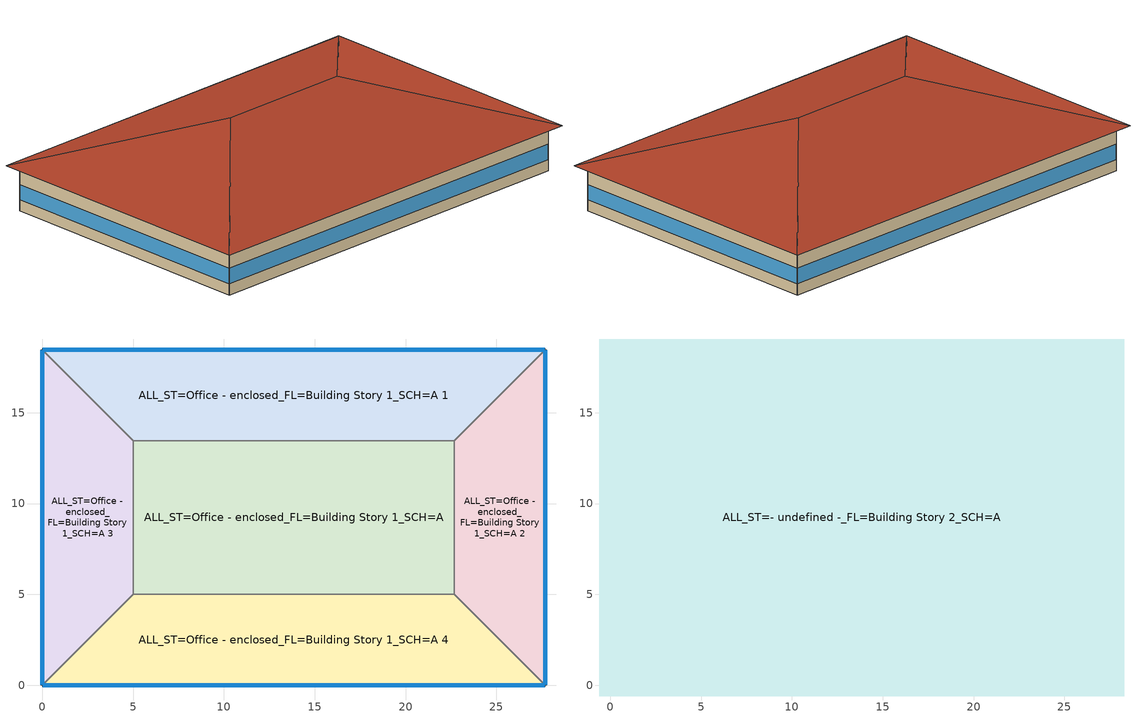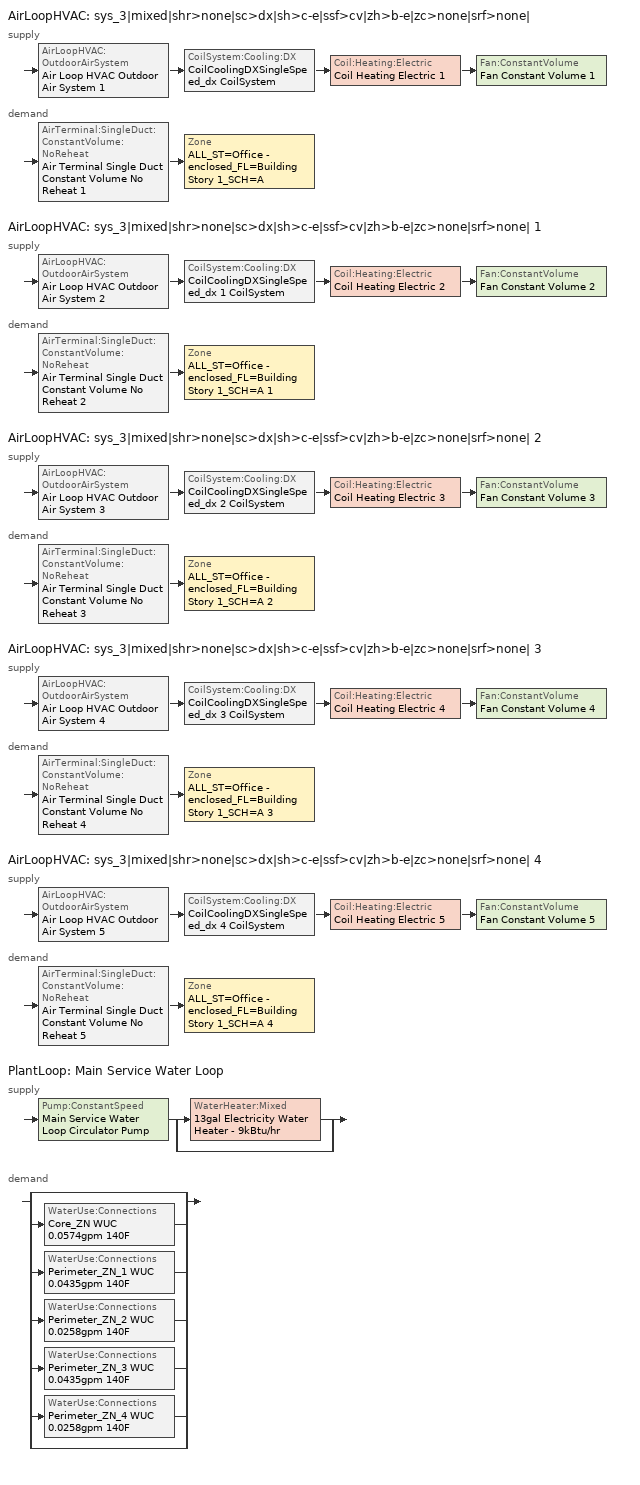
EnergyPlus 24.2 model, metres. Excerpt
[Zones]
ALL_ST=Office - enclosed_FL=Building Story 1_SCH=A
 floor foundation (BTAP-Grnd-Floor-Mass:U-0.757_std): 22.69,13.46 22.69,5 5,5 5,13.46 z0
 wall to ALL_ST=Office - enclosed_FL=Building Story 1_SCH=A 2 (BTAP-Int-Wall): 22.69,5 22.69,13.46 z0:3.05
 wall to ALL_ST=Office - enclosed_FL=Building Story 1_SCH=A 1 (BTAP-Int-Wall): 22.69,13.46 5,13.46 z0:3.05
 wall to ALL_ST=Office - enclosed_FL=Building Story 1_SCH=A 4 (BTAP-Int-Wall): 5,5 22.69,5 z0:3.05
 wall to ALL_ST=Office - enclosed_FL=Building Story 1_SCH=A 3 (BTAP-Int-Wall): 5,13.46 5,5 z0:3.05
ALL_ST=Office - enclosed_FL=Building Story 1_SCH=A 1
 floor foundation (BTAP-Grnd-Floor-Mass:U-0.757_std): 27.69,18.46 22.69,13.46 5,13.46 0,18.46 z0
 wall outside (BTAP-Ext-Wall-Mass:U-0.21): 27.69,18.46 0,18.46 z0:3.05
 wall to ALL_ST=Office - enclosed_FL=Building Story 1_SCH=A 2 (BTAP-Int-Wall): 22.69,13.46 27.69,18.46 z0:3.05
 wall to ALL_ST=Office - enclosed_FL=Building Story 1_SCH=A 3 (BTAP-Int-Wall): 0,18.46 5,13.46 z0:3.05
 window (BTAP-Ext-FixedWindow:U=0.220 SHGC=0.600): 27.66,18.46 0.03,18.46 z0.76:1.78
ALL_ST=Office - enclosed_FL=Building Story 1_SCH=A 2
 floor foundation (BTAP-Grnd-Floor-Mass:U-0.757_std): 27.69,18.46 27.69,0 22.69,5 22.69,13.46 z0
 wall outside (BTAP-Ext-Wall-Mass:U-0.21): 27.69,0 27.69,18.46 z0:3.05
 wall to ALL_ST=Office - enclosed_FL=Building Story 1_SCH=A 4 (BTAP-Int-Wall): 22.69,5 27.69,0 z0:3.05
 window (BTAP-Ext-FixedWindow:U=0.220 SHGC=0.600): 27.69,0.03 27.69,18.43 z0.76:1.78
ALL_ST=Office - enclosed_FL=Building Story 1_SCH=A 3
 floor foundation (BTAP-Grnd-Floor-Mass:U-0.757_std): 0,18.46 5,13.46 5,5 0,0 z0
 wall outside (BTAP-Ext-Wall-Mass:U-0.21): 0,18.46 0,0 z0:3.05
 wall to ALL_ST=Office - enclosed_FL=Building Story 1_SCH=A 4 (BTAP-Int-Wall): 0,0 5,5 z0:3.05
 window (BTAP-Ext-FixedWindow:U=0.220 SHGC=0.600): 0,18.43 0,0.03 z0.76:1.78
ALL_ST=Office - enclosed_FL=Building Story 1_SCH=A 4
 floor foundation (BTAP-Grnd-Floor-Mass:U-0.757_std): 22.69,5 27.69,0 0,0 5,5 z0
 wall outside (BTAP-Ext-Wall-Mass:U-0.21): 0,0 27.69,0 z0:3.05
 window (BTAP-Ext-FixedWindow:U=0.220 SHGC=0.600): 0.03,0 27.66,0 z0.76:1.78
ALL_ST=- undefined -_FL=Building Story 2_SCH=A
 floor outside (BTAP-Ext-Floor-Mass:U-0.162): 28.29,19.06 28.29,-0.6 27.69,0 27.69,18.46 z3.05; 28.29,19.06 27.69,18.46 0,18.46 -0.6,19.06 z3.05; 27.69,0 28.29,-0.6 -0.6,-0.6 0,0 z3.05; -0.6,19.06 0,18.46 0,0 -0.6,-0.6 z3.05
 floor to ALL_ST=Office - enclosed_FL=Building Story 1_SCH=A (BTAP-Int-Floor): 22.69,13.46 22.69,5 5,5 5,13.46 z3.05
 floor to ALL_ST=Office - enclosed_FL=Building Story 1_SCH=A 2 (BTAP-Int-Floor): 27.69,18.46 27.69,0 22.69,5 22.69,13.46 z3.05
 floor to ALL_ST=Office - enclosed_FL=Building Story 1_SCH=A 1 (BTAP-Int-Floor): 27.69,18.46 22.69,13.46 5,13.46 0,18.46 z3.05
 floor to ALL_ST=Office - enclosed_FL=Building Story 1_SCH=A 4 (BTAP-Int-Floor): 22.69,5 27.69,0 0,0 5,5 z3.05
 floor to ALL_ST=Office - enclosed_FL=Building Story 1_SCH=A 3 (BTAP-Int-Floor): 0,18.46 5,13.46 5,5 0,0 z3.05
 roof outside (BTAP-Ext-Roof-Metal:U-0.162): 18.46,9.23,6.33 28.29,-0.6,3.05 28.29,19.06,3.05; 18.46,9.23,6.33 28.29,19.06,3.05 -0.6,19.06,3.05 9.23,9.23,6.33; 9.23,9.23,6.33 -0.6,-0.6,3.05 28.29,-0.6,3.05 18.46,9.23,6.33; 9.23,9.23,6.33 -0.6,19.06,3.05 -0.6,-0.6,3.05
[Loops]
AirLoopHVAC 'sys_3|mixed|shr>none|sc>dx|sh>c-e|ssf>cv|zh>b-e|zc>none|srf>none|'
 supply: AirLoopHVAC:OutdoorAirSystem 'Air Loop HVAC Outdoor Air System 1' > CoilSystem:Cooling:DX 'CoilCoolingDXSingleSpeed_dx CoilSystem' > Coil:Heating:Electric 'Coil Heating Electric 1' > Fan:ConstantVolume 'Fan Constant Volume 1'
 demand: AirTerminal:SingleDuct:ConstantVolume:NoReheat 'Air Terminal Single Duct Constant Volume No Reheat 1' > Zone 'ALL_ST=Office - enclosed_FL=Building Story 1_SCH=A'
AirLoopHVAC 'sys_3|mixed|shr>none|sc>dx|sh>c-e|ssf>cv|zh>b-e|zc>none|srf>none| 1'
 supply: AirLoopHVAC:OutdoorAirSystem 'Air Loop HVAC Outdoor Air System 2' > CoilSystem:Cooling:DX 'CoilCoolingDXSingleSpeed_dx 1 CoilSystem' > Coil:Heating:Electric 'Coil Heating Electric 2' > Fan:ConstantVolume 'Fan Constant Volume 2'
 demand: AirTerminal:SingleDuct:ConstantVolume:NoReheat 'Air Terminal Single Duct Constant Volume No Reheat 2' > Zone 'ALL_ST=Office - enclosed_FL=Building Story 1_SCH=A 1'
AirLoopHVAC 'sys_3|mixed|shr>none|sc>dx|sh>c-e|ssf>cv|zh>b-e|zc>none|srf>none| 2'
 supply: AirLoopHVAC:OutdoorAirSystem 'Air Loop HVAC Outdoor Air System 3' > CoilSystem:Cooling:DX 'CoilCoolingDXSingleSpeed_dx 2 CoilSystem' > Coil:Heating:Electric 'Coil Heating Electric 3' > Fan:ConstantVolume 'Fan Constant Volume 3'
 demand: AirTerminal:SingleDuct:ConstantVolume:NoReheat 'Air Terminal Single Duct Constant Volume No Reheat 3' > Zone 'ALL_ST=Office - enclosed_FL=Building Story 1_SCH=A 2'
AirLoopHVAC 'sys_3|mixed|shr>none|sc>dx|sh>c-e|ssf>cv|zh>b-e|zc>none|srf>none| 3'
 supply: AirLoopHVAC:OutdoorAirSystem 'Air Loop HVAC Outdoor Air System 4' > CoilSystem:Cooling:DX 'CoilCoolingDXSingleSpeed_dx 3 CoilSystem' > Coil:Heating:Electric 'Coil Heating Electric 4' > Fan:ConstantVolume 'Fan Constant Volume 4'
 demand: AirTerminal:SingleDuct:ConstantVolume:NoReheat 'Air Terminal Single Duct Constant Volume No Reheat 4' > Zone 'ALL_ST=Office - enclosed_FL=Building Story 1_SCH=A 3'
AirLoopHVAC 'sys_3|mixed|shr>none|sc>dx|sh>c-e|ssf>cv|zh>b-e|zc>none|srf>none| 4'
 supply: AirLoopHVAC:OutdoorAirSystem 'Air Loop HVAC Outdoor Air System 5' > CoilSystem:Cooling:DX 'CoilCoolingDXSingleSpeed_dx 4 CoilSystem' > Coil:Heating:Electric 'Coil Heating Electric 5' > Fan:ConstantVolume 'Fan Constant Volume 5'
 demand: AirTerminal:SingleDuct:ConstantVolume:NoReheat 'Air Terminal Single Duct Constant Volume No Reheat 5' > Zone 'ALL_ST=Office - enclosed_FL=Building Story 1_SCH=A 4'
PlantLoop 'Main Service Water Loop'
 supply: Pump:ConstantSpeed 'Main Service Water Loop Circulator Pump' > split
  | WaterHeater:Mixed '13gal Electricity Water Heater - 9kBtu/hr'
  | bypass
 demand: split
  | bypass
  | WaterUse:Connections 'Core_ZN WUC 0.0574gpm 140F'
  | WaterUse:Connections 'Perimeter_ZN_1 WUC 0.0435gpm 140F'
  | WaterUse:Connections 'Perimeter_ZN_2 WUC 0.0258gpm 140F'
  | WaterUse:Connections 'Perimeter_ZN_3 WUC 0.0435gpm 140F'
  | WaterUse:Connections 'Perimeter_ZN_4 WUC 0.0258gpm 140F'
  | bypass
[Building]
SmallOffice: North Axis {deg}=0; Terrain=City; Loads Convergence Tolerance Value {W}=0.04; Temperature Convergence Tolerance Value {deltaC}=0.2; Solar Distribution=FullInteriorAndExterior; Maximum Number of Warmup Days=25; Minimum Number of Warmup Days=6
[Site:Location]
Calgary Intl AP_AB_CAN: Latitude {deg}=51.11; Longitude {deg}=-114.02; Time Zone {hr}=-7; Elevation {m}=1084.1
[Site:GroundTemperature:BuildingSurface]
19.527, 19.502, 19.536, 19.598, 20.002, 21.64, 22.225, 22.375, 21.449, 20.121, 19.802, 19.633
[Site:GroundTemperature:Deep]
4, 1.3, -0.4, -0.9, 0.1, 2.3, 5.2, 8, 9.9, 10.3, 9.2, 7
[Site:GroundTemperature:FCfactorMethod]
January Ground Temperature {C}=5.5; February Ground Temperature {C}=-2; March Ground Temperature {C}=-7.6; April Ground Temperature {C}=-6.3; May Ground Temperature {C}=-6.6; June Ground Temperature {C}=-0.3; July Ground Temperature {C}=4.9; August Ground Temperature {C}=10.2; September Ground Temperature {C}=13.8; October Ground Temperature {C}=17; November Ground Temperature {C}=16.6; December Ground Temperature {C}=11.1
[Site:GroundTemperature:Shallow]
-1.6, -5.4, -6.4, -5.5, -0.4, 5.3, 10.8, 14.7, 15.8, 14, 9.5, 4
[Site:WaterMainsTemperature]
Calculation Method=Correlation; Annual Average Outdoor Air Temperature {C}=4.69167; Maximum Difference In Monthly Average Outdoor Air Temperatures {deltaC}=24.6
[SizingPeriod:DesignDay] Day of Month=21; Dry-Bulb Temperature Range Modifier Type=DefaultMultipliers; Humidity Condition Type=Wetbulb; Barometric Pressure {Pa}=88961; Rain Indicator=No; Snow Indicator=No; Daylight Saving Time Indicator=No; Begin Environment Reset Mode=FullResetAtBeginEnvironment
Name | Month | Day Type | Maximum Dry-Bulb Temperature {C} | Daily Dry-Bulb Temperature Range {deltaC} | Wetbulb or DewPoint at Maximum Dry-Bulb {C} | Wind Speed {m/s} | Wind Direction {deg} | Solar Model Indicator | ASHRAE Clear Sky Optical Depth for Beam Irradiance (taub) | ASHRAE Clear Sky Optical Depth for Diffuse Irradiance (taud) | Sky Clearness
Calgary Intl AP Ann Clg .4% Condns DB=>MWB | 7 | SummerDesignDay | 28.8 | 12.3 | 16 | 4.5 | 160 | ASHRAETau | 0.34 | 2.419
Calgary Intl AP Ann Clg .4% Condns WB=>MDB | 7 | SummerDesignDay | 25.5 | 12.3 | 17.8 | 4.5 | 160 | ASHRAETau | 0.34 | 2.419
Calgary Intl AP Ann Htg 99.6% Condns DB | 1 | WinterDesignDay | -27.7 | 0 | -27.7 | 2.7 | 200 | ASHRAEClearSky |  |  | 0
[Material] Thermal Absorptance=0.9
Name | Roughness | Thickness {m} | Conductivity {W/m-K} | Density {kg/m3} | Specific Heat {J/kg-K} | Solar Absorptance | Visible Absorptance
1/2IN Gypsum 1 | Smooth | 0.0127 | 0.16 | 784.9 | 830 | 0.4 | 0.4
100mm Normalweight concrete floor 1 | MediumSmooth | 0.1016 | 2.31 | 2322 | 832 | 0.7 | 0.7
1IN Stucco 1 | Smooth | 0.0253 | 0.6918 | 1858 | 837 | 0.7 | 0.92
4 in. Normalweight Concrete Floor 1 | MediumRough | 0.1016 | 2.31 | 2322 | 832 | 0.7 | 0.7
6 in. Normalweight Concrete Floor 1 | MediumRough | 0.1524 | 2.31 | 2322 | 832 | 0.7 | 0.7
8IN CONCRETE HW RefBldg 1 | Rough | 0.2032 | 1.311 | 2240 | 836.8 | 0.7 | 0.7
Expanded Polystyrene | MediumSmooth | 0.0363959 | 0.029 | 29 | 1210 | 0.7 | 0.7
G01 13mm gypsum board 1 | Smooth | 0.0127 | 0.16 | 800 | 1090 | 0.7 | 0.5
Metal Roof Surface 1 | Smooth | 0.0008 | 45.28 | 7824 | 500 | 0.7 | 0.7
[Material:NoMass] Roughness=Smooth; Thermal Absorptance=0.9; Solar Absorptance=0.7
Name | Thermal Resistance {m2-K/W} | Visible Absorptance
Typical Carpet Pad; Typical Carpet Pad 1 | 0.21648 | 0.8
Typical Insulation 1 | 5.91238 | 0.7
Typical Insulation 2 | 4.49096 | 0.7
Typical Insulation 3 | 6.17282 | 0.7
[WindowMaterial:SimpleGlazingSystem]
SimpleGlazing:U=0.220 SHGC=0.600: U-Factor {W/m2-K}=2.2; Solar Heat Gain Coefficient=0.6; Visible Transmittance=0.21
[Construction]
BTAP-Ext-FixedWindow:U=0.220 SHGC=0.600: SimpleGlazing:U=0.220 SHGC=0.600
BTAP-Ext-Floor-Mass:U-0.162: Typical Insulation 1, 4 in. Normalweight Concrete Floor 1, Typical Carpet Pad 1
BTAP-Ext-Roof-Metal:U-0.162: Metal Roof Surface 1, Typical Insulation 3
BTAP-Ext-Wall-Mass:U-0.21: 1IN Stucco 1, 8IN CONCRETE HW RefBldg 1, Typical Insulation 2, 1/2IN Gypsum 1
BTAP-Grnd-Floor-Mass:U-0.757_std: 6 in. Normalweight Concrete Floor 1, Expanded Polystyrene
BTAP-Int-Floor: 100mm Normalweight concrete floor 1, Typical Carpet Pad
BTAP-Int-Wall: G01 13mm gypsum board 1, G01 13mm gypsum board 1
[Zone] Multiplier=1
Name | Part of Total Floor Area
ALL_ST=- undefined -_FL=Building Story 2_SCH=A | No
ALL_ST=Office - enclosed_FL=Building Story 1_SCH=A; ALL_ST=Office - enclosed_FL=Building Story 1_SCH=A 1; ALL_ST=Office - enclosed_FL=Building Story 1_SCH=A 2; ALL_ST=Office - enclosed_FL=Building Story 1_SCH=A 3; ALL_ST=Office - enclosed_FL=Building Story 1_SCH=A 4 | Yes
[Space]
Name | Zone | Volume {m3} | Space Type
Attic | ALL_ST=- undefined -_FL=Building Story 2_SCH=A | 720.188 | Space Function - undefined -
Core_ZN | ALL_ST=Office - enclosed_FL=Building Story 1_SCH=A | 456.455 | Space Function Office - enclosed
Perimeter_ZN_3 | ALL_ST=Office - enclosed_FL=Building Story 1_SCH=A 1 | 346.0225 | Space Function Office - enclosed
Perimeter_ZN_2 | ALL_ST=Office - enclosed_FL=Building Story 1_SCH=A 2 | 205.265 | Space Function Office - enclosed
Perimeter_ZN_4 | ALL_ST=Office - enclosed_FL=Building Story 1_SCH=A 3 | 205.265 | Space Function Office - enclosed
Perimeter_ZN_1 | ALL_ST=Office - enclosed_FL=Building Story 1_SCH=A 4 | 346.0225 | Space Function Office - enclosed
[SpaceList]
Space Function - undefined -: Attic
Space Function Office - enclosed: Perimeter_ZN_2, Perimeter_ZN_3, Perimeter_ZN_1, Perimeter_ZN_4, Core_ZN
[ZoneInfiltration:DesignFlowRate] Schedule=Always On Discrete; Design Flow Rate Calculation Method=Flow/ExteriorArea; Constant Term Coefficient=0; Temperature Term Coefficient=0; Velocity Term Coefficient=0.224; Velocity Squared Term Coefficient=0
Name | Zone or ZoneList or Space or SpaceList | Flow Rate per Exterior Surface Area {m3/s-m2}
Attic Infiltration | Attic | 0.000228332
Perimeter_ZN_3 Infiltration | Perimeter_ZN_3 | 0.00025
Perimeter_ZN_2 Infiltration | Perimeter_ZN_2 | 0.00025
Perimeter_ZN_4 Infiltration | Perimeter_ZN_4 | 0.00025
Perimeter_ZN_1 Infiltration | Perimeter_ZN_1 | 0.00025
[Lights]
Space Function Office - enclosed Lights: Zone or ZoneList or Space or SpaceList=Space Function Office - enclosed; Schedule=NECB-A-Lighting; Design Level Calculation Method=Watts/Area; Watts per Floor Area {W/m2}=11.8999; Fraction Radiant=0.5; Fraction Visible=0.2; Fraction Replaceable=1
[People]
Space Function Office - enclosed People: Zone or ZoneList or Space or SpaceList=Space Function Office - enclosed; Number of People Schedule=NECB-A-Occupancy; Number of People Calculation Method=People/Area; People per Floor Area {person/m2}=0.0500522; Fraction Radiant=0.3; Activity Level Schedule=NECB-Activity; Work Efficiency Schedule=Work Efficiency Schedule; Clothing Insulation Schedule=Clothing Schedule; Air Velocity Schedule=Air Velocity Schedule
[ElectricEquipment]
Space Function Office - enclosed Elec Equip: Zone or ZoneList or Space or SpaceList=Space Function Office - enclosed; Schedule=NECB-A-Electric-Equipment; Design Level Calculation Method=Watts/Area; Watts per Floor Area {W/m2}=7.49994; Fraction Radiant=0.5
[SurfaceProperty:ExposedFoundationPerimeter] Exposed Perimeter Calculation Method=TotalExposedPerimeter
Name | Total Exposed Perimeter {m}
Core_ZN_floor | 0
Perimeter_ZN_3_floor; Perimeter_ZN_1_floor | 27.69
Perimeter_ZN_2_floor; Perimeter_ZN_4_floor | 18.46
[ZoneControl:Thermostat] Temperature Difference Between Cutout And Setpoint {deltaC}=0
Name | Zone or ZoneList | Control Type Schedule | Control 1
ALL_ST=Office - enclosed_FL=Building Story 1_SCH=A Thermostat | ALL_ST=Office - enclosed_FL=Building Story 1_SCH=A | ALL_ST=Office - enclosed_FL=Building Story 1_SCH=A Thermostat Schedule | Space Function Office - enclosed Thermostat 11
ALL_ST=Office - enclosed_FL=Building Story 1_SCH=A 1 Thermostat | ALL_ST=Office - enclosed_FL=Building Story 1_SCH=A 1 | ALL_ST=Office - enclosed_FL=Building Story 1_SCH=A 1 Thermostat Schedule | Space Function Office - enclosed Thermostat 12
ALL_ST=Office - enclosed_FL=Building Story 1_SCH=A 2 Thermostat | ALL_ST=Office - enclosed_FL=Building Story 1_SCH=A 2 | ALL_ST=Office - enclosed_FL=Building Story 1_SCH=A 2 Thermostat Schedule | Space Function Office - enclosed Thermostat 13
ALL_ST=Office - enclosed_FL=Building Story 1_SCH=A 3 Thermostat | ALL_ST=Office - enclosed_FL=Building Story 1_SCH=A 3 | ALL_ST=Office - enclosed_FL=Building Story 1_SCH=A 3 Thermostat Schedule | Space Function Office - enclosed Thermostat 14
ALL_ST=Office - enclosed_FL=Building Story 1_SCH=A 4 Thermostat | ALL_ST=Office - enclosed_FL=Building Story 1_SCH=A 4 | ALL_ST=Office - enclosed_FL=Building Story 1_SCH=A 4 Thermostat Schedule | Space Function Office - enclosed Thermostat 15
[ThermostatSetpoint:DualSetpoint] Heating Setpoint Temperature Schedule=NECB-A-Thermostat Setpoint-Heating; Cooling Setpoint Temperature Schedule=NECB-A-Thermostat Setpoint-Cooling
Space Function Office - enclosed Thermostat 11; Space Function Office - enclosed Thermostat 12; Space Function Office - enclosed Thermostat 13; Space Function Office - enclosed Thermostat 14; Space Function Office - enclosed Thermostat 15
[ZoneHVAC:Baseboard:Convective:Electric] Availability Schedule=Always On Discrete; Heating Design Capacity {W}=Autosize; Efficiency=1
Zone HVAC Baseboard Convective Electric 1; Zone HVAC Baseboard Convective Electric 2; Zone HVAC Baseboard Convective Electric 3; Zone HVAC Baseboard Convective Electric 4; Zone HVAC Baseboard Convective Electric 5
[AirTerminal:SingleDuct:ConstantVolume:NoReheat] Availability Schedule=Always On Discrete; Maximum Air Flow Rate {m3/s}=AutoSize
Air Terminal Single Duct Constant Volume No Reheat 1; Air Terminal Single Duct Constant Volume No Reheat 2; Air Terminal Single Duct Constant Volume No Reheat 3; Air Terminal Single Duct Constant Volume No Reheat 4; Air Terminal Single Duct Constant Volume No Reheat 5
[Zone equipment]
ALL_ST=Office - enclosed_FL=Building Story 1_SCH=A: Zone HVAC Baseboard Convective Electric 1, Air Terminal Single Duct Constant Volume No Reheat 1
ALL_ST=Office - enclosed_FL=Building Story 1_SCH=A 1: Zone HVAC Baseboard Convective Electric 2, Air Terminal Single Duct Constant Volume No Reheat 2
ALL_ST=Office - enclosed_FL=Building Story 1_SCH=A 2: Zone HVAC Baseboard Convective Electric 3, Air Terminal Single Duct Constant Volume No Reheat 3
ALL_ST=Office - enclosed_FL=Building Story 1_SCH=A 3: Zone HVAC Baseboard Convective Electric 4, Air Terminal Single Duct Constant Volume No Reheat 4
ALL_ST=Office - enclosed_FL=Building Story 1_SCH=A 4: Zone HVAC Baseboard Convective Electric 5, Air Terminal Single Duct Constant Volume No Reheat 5
[Sizing:Zone] Zone Cooling Design Supply Air Temperature Input Method=TemperatureDifference; Zone Cooling Design Supply Air Temperature {C}=14; Zone Cooling Design Supply Air Temperature Difference {deltaC}=11; Zone Heating Design Supply Air Temperature Input Method=TemperatureDifference; Zone Heating Design Supply Air Temperature {C}=40; Zone Heating Design Supply Air Temperature Difference {deltaC}=21; Zone Cooling Design Supply Air Humidity Ratio {kgWater/kgDryAir}=0.0085; Zone Heating Design Supply Air Humidity Ratio {kgWater/kgDryAir}=0.008; Zone Heating Sizing Factor=1.3; Zone Cooling Sizing Factor=1.1; Cooling Design Air Flow Method=DesignDay; Cooling Design Air Flow Rate {m3/s}=0; Cooling Minimum Air Flow per Zone Floor Area {m3/s-m2}=0.000762; Cooling Minimum Air Flow {m3/s}=0; Cooling Minimum Air Flow Fraction=0; Heating Design Air Flow Method=DesignDay; Heating Design Air Flow Rate {m3/s}=0; Heating Maximum Air Flow per Zone Floor Area {m3/s-m2}=0.002032; Heating Maximum Air Flow {m3/s}=0.141576; Heating Maximum Air Flow Fraction=0.3; Account for Dedicated Outdoor Air System=No; Zone Load Sizing Method=Sensible Load Only No Latent Load; Zone Latent Cooling Design Supply Air Humidity Ratio Input Method=HumidityRatioDifference; Zone Cooling Design Supply Air Humidity Ratio Difference {kgWater/kgDryAir}=0.005; Zone Latent Heating Design Supply Air Humidity Ratio Input Method=HumidityRatioDifference; Zone Humidification Design Supply Air Humidity Ratio Difference {kgWater/kgDryAir}=0.005; Type of Space Sum to Use=Coincident
Name | Design Specification Outdoor Air Object
ALL_ST=Office - enclosed_FL=Building Story 1_SCH=A | ALL_ST=Office - enclosed_FL=Building Story 1_SCH=A DSOA Space List
ALL_ST=Office - enclosed_FL=Building Story 1_SCH=A 1 | ALL_ST=Office - enclosed_FL=Building Story 1_SCH=A 1 DSOA Space List
ALL_ST=Office - enclosed_FL=Building Story 1_SCH=A 2 | ALL_ST=Office - enclosed_FL=Building Story 1_SCH=A 2 DSOA Space List
ALL_ST=Office - enclosed_FL=Building Story 1_SCH=A 3 | ALL_ST=Office - enclosed_FL=Building Story 1_SCH=A 3 DSOA Space List
ALL_ST=Office - enclosed_FL=Building Story 1_SCH=A 4 | ALL_ST=Office - enclosed_FL=Building Story 1_SCH=A 4 DSOA Space List
[Controller:MechanicalVentilation] Availability Schedule=Always On Discrete; Demand Controlled Ventilation=No; System Outdoor Air Method=ZoneSum; Design Specification Outdoor Air Object Name 1=Space Function Office - enclosed Ventilation
Name | Zone or ZoneList Name 1
Controller Mechanical Ventilation 1 | ALL_ST=Office - enclosed_FL=Building Story 1_SCH=A
Controller Mechanical Ventilation 2 | ALL_ST=Office - enclosed_FL=Building Story 1_SCH=A 1
Controller Mechanical Ventilation 3 | ALL_ST=Office - enclosed_FL=Building Story 1_SCH=A 2
Controller Mechanical Ventilation 4 | ALL_ST=Office - enclosed_FL=Building Story 1_SCH=A 3
Controller Mechanical Ventilation 5 | ALL_ST=Office - enclosed_FL=Building Story 1_SCH=A 4
[DesignSpecification:OutdoorAir]
Space Function Office - enclosed Ventilation: Outdoor Air Method=Sum; Outdoor Air Flow per Person {m3/s-person}=0.0142092; Outdoor Air Flow per Zone Floor Area {m3/s-m2}=0; Outdoor Air Flow per Zone {m3/s}=0; Outdoor Air Flow Air Changes per Hour {1/hr}=0
[DesignSpecification:OutdoorAir:SpaceList] Space Design Specification Outdoor Air Object Name 1=Space Function Office - enclosed Ventilation
Name | Space Name 1
ALL_ST=Office - enclosed_FL=Building Story 1_SCH=A DSOA Space List | Core_ZN
ALL_ST=Office - enclosed_FL=Building Story 1_SCH=A 1 DSOA Space List | Perimeter_ZN_3
ALL_ST=Office - enclosed_FL=Building Story 1_SCH=A 2 DSOA Space List | Perimeter_ZN_2
ALL_ST=Office - enclosed_FL=Building Story 1_SCH=A 3 DSOA Space List | Perimeter_ZN_4
ALL_ST=Office - enclosed_FL=Building Story 1_SCH=A 4 DSOA Space List | Perimeter_ZN_1
[AirLoopHVAC] Design Supply Air Flow Rate {m3/s}=AutoSize; Design Return Air Flow Fraction of Supply Air Flow=1
sys_3|mixed|shr>none|sc>dx|sh>c-e|ssf>cv|zh>b-e|zc>none|srf>none|; sys_3|mixed|shr>none|sc>dx|sh>c-e|ssf>cv|zh>b-e|zc>none|srf>none| 1; sys_3|mixed|shr>none|sc>dx|sh>c-e|ssf>cv|zh>b-e|zc>none|srf>none| 2; sys_3|mixed|shr>none|sc>dx|sh>c-e|ssf>cv|zh>b-e|zc>none|srf>none| 3; sys_3|mixed|shr>none|sc>dx|sh>c-e|ssf>cv|zh>b-e|zc>none|srf>none| 4
[Sizing:System] Type of Load to Size On=Sensible; Design Outdoor Air Flow Rate {m3/s}=Autosize; Central Heating Maximum System Air Flow Ratio=1; Preheat Design Temperature {C}=7; Preheat Design Humidity Ratio {kgWater/kgDryAir}=0.008; Precool Design Temperature {C}=13; Precool Design Humidity Ratio {kgWater/kgDryAir}=0.008; Central Cooling Design Supply Air Temperature {C}=13; Central Heating Design Supply Air Temperature {C}=43; Type of Zone Sum to Use=NonCoincident; 100% Outdoor Air in Cooling=No; 100% Outdoor Air in Heating=No; Central Cooling Design Supply Air Humidity Ratio {kgWater/kgDryAir}=0.0085; Central Heating Design Supply Air Humidity Ratio {kgWater/kgDryAir}=0.008; Cooling Supply Air Flow Rate Method=DesignDay; Cooling Supply Air Flow Rate {m3/s}=0; Cooling Supply Air Flow Rate Per Floor Area {m3/s-m2}=0.00996765; Cooling Fraction of Autosized Cooling Supply Air Flow Rate=1; Cooling Supply Air Flow Rate Per Unit Cooling Capacity {m3/s-W}=3.94755e-05; Heating Supply Air Flow Rate Method=DesignDay; Heating Supply Air Flow Rate {m3/s}=0; Heating Supply Air Flow Rate Per Floor Area {m3/s-m2}=0.00996765; Heating Fraction of Autosized Heating Supply Air Flow Rate=1; Heating Fraction of Autosized Cooling Supply Air Flow Rate=1; Heating Supply Air Flow Rate Per Unit Heating Capacity {m3/s-W}=3.15882e-05; System Outdoor Air Method=ZoneSum; Zone Maximum Outdoor Air Fraction=1; Cooling Design Capacity Method=CoolingDesignCapacity; Cooling Design Capacity {W}=Autosize; Cooling Design Capacity Per Floor Area {W/m2}=234.7; Fraction of Autosized Cooling Design Capacity=1; Heating Design Capacity Method=HeatingDesignCapacity; Heating Design Capacity {W}=Autosize; Heating Design Capacity Per Floor Area {W/m2}=157; Fraction of Autosized Heating Design Capacity=1; Central Cooling Capacity Control Method=OnOff; Occupant Diversity=Autosize
sys_3|mixed|shr>none|sc>dx|sh>c-e|ssf>cv|zh>b-e|zc>none|srf>none|; sys_3|mixed|shr>none|sc>dx|sh>c-e|ssf>cv|zh>b-e|zc>none|srf>none| 1; sys_3|mixed|shr>none|sc>dx|sh>c-e|ssf>cv|zh>b-e|zc>none|srf>none| 2; sys_3|mixed|shr>none|sc>dx|sh>c-e|ssf>cv|zh>b-e|zc>none|srf>none| 3; sys_3|mixed|shr>none|sc>dx|sh>c-e|ssf>cv|zh>b-e|zc>none|srf>none| 4
[AvailabilityManager:Scheduled] Schedule=Always On Discrete
sys_3|mixed|shr>none|sc>dx|sh>c-e|ssf>cv|zh>b-e|zc>none|srf>none| Availability Manager; sys_3|mixed|shr>none|sc>dx|sh>c-e|ssf>cv|zh>b-e|zc>none|srf>none| 1 Availability Manager; sys_3|mixed|shr>none|sc>dx|sh>c-e|ssf>cv|zh>b-e|zc>none|srf>none| 2 Availability Manager; sys_3|mixed|shr>none|sc>dx|sh>c-e|ssf>cv|zh>b-e|zc>none|srf>none| 3 Availability Manager; sys_3|mixed|shr>none|sc>dx|sh>c-e|ssf>cv|zh>b-e|zc>none|srf>none| 4 Availability Manager
[Controller:OutdoorAir] Minimum Outdoor Air Flow Rate {m3/s}=Autosize; Maximum Outdoor Air Flow Rate {m3/s}=Autosize; Economizer Control Type=NoEconomizer; Economizer Control Action Type=ModulateFlow; Economizer Maximum Limit Dry-Bulb Temperature {C}=28; Economizer Maximum Limit Enthalpy {J/kg}=64000; Economizer Minimum Limit Dry-Bulb Temperature {C}=-100; Lockout Type=NoLockout; Minimum Limit Type=FixedMinimum; High Humidity Control=No; High Humidity Outdoor Air Flow Ratio=1; Control High Indoor Humidity Based on Outdoor Humidity Ratio=Yes; Heat Recovery Bypass Control Type=BypassWhenWithinEconomizerLimits; Economizer Operation Staging=InterlockedWithMechanicalCooling
Name | Mechanical Ventilation Controller
Controller Outdoor Air 1 | Controller Mechanical Ventilation 1
Controller Outdoor Air 2 | Controller Mechanical Ventilation 2
Controller Outdoor Air 3 | Controller Mechanical Ventilation 3
Controller Outdoor Air 4 | Controller Mechanical Ventilation 4
Controller Outdoor Air 5 | Controller Mechanical Ventilation 5
[SetpointManager:MixedAir] Control Variable=Temperature
Node 12 OS Default SPM; Node 11 OS Default SPM; Node 9 OS Default SPM; Node 24 OS Default SPM; Node 23 OS Default SPM; Node 22 OS Default SPM; Node 34 OS Default SPM; Node 33 OS Default SPM; Node 32 OS Default SPM; Node 44 OS Default SPM; Node 43 OS Default SPM; Node 42 OS Default SPM; Node 54 OS Default SPM; Node 53 OS Default SPM; Node 52 OS Default SPM
[CoilSystem:Cooling:DX] Availability Schedule=Always On Discrete
Name | Cooling Coil
CoilCoolingDXSingleSpeed_dx CoilSystem | CoilCoolingDXSingleSpeed_dx
CoilCoolingDXSingleSpeed_dx 1 CoilSystem | CoilCoolingDXSingleSpeed_dx 1
CoilCoolingDXSingleSpeed_dx 2 CoilSystem | CoilCoolingDXSingleSpeed_dx 2
CoilCoolingDXSingleSpeed_dx 3 CoilSystem | CoilCoolingDXSingleSpeed_dx 3
CoilCoolingDXSingleSpeed_dx 4 CoilSystem | CoilCoolingDXSingleSpeed_dx 4
[Coil:Cooling:DX:SingleSpeed] Availability Schedule=Always On Discrete; Gross Rated Total Cooling Capacity {W}=Autosize; Gross Rated Sensible Heat Ratio=Autosize; Gross Rated Cooling COP {W/W}=3; Rated Air Flow Rate {m3/s}=Autosize; Rated Evaporator Fan Power Per Volume Flow Rate 2017 {W/(m3/s)}=773.3; Rated Evaporator Fan Power Per Volume Flow Rate 2023 {W/(m3/s)}=934.4; Minimum Outdoor Dry-Bulb Temperature for Compressor Operation {C}=-25; Nominal Time for Condensate Removal to Begin {s}=0; Ratio of Initial Moisture Evaporation Rate and Steady State Latent Capacity=0; Maximum Cycling Rate {cycles/hr}=0; Latent Capacity Time Constant {s}=0; Condenser Type=AirCooled; Evaporative Condenser Effectiveness=0.9; Evaporative Condenser Air Flow Rate {m3/s}=Autosize; Evaporative Condenser Pump Rated Power Consumption {W}=Autosize; Crankcase Heater Capacity {W}=0; Maximum Outdoor Dry-Bulb Temperature for Crankcase Heater Operation {C}=10; Basin Heater Capacity {W/K}=0; Basin Heater Setpoint Temperature {C}=2
Name | Total Cooling Capacity Function of Temperature Curve | Total Cooling Capacity Function of Flow Fraction Curve | Energy Input Ratio Function of Temperature Curve | Energy Input Ratio Function of Flow Fraction Curve | Part Load Fraction Correlation Curve
CoilCoolingDXSingleSpeed_dx | Curve Biquadratic 1 | Curve Quadratic 1 | Curve Biquadratic 2 | Curve Quadratic 2 | Curve Quadratic 3
CoilCoolingDXSingleSpeed_dx 1 | Curve Biquadratic 3 | Curve Quadratic 4 | Curve Biquadratic 4 | Curve Quadratic 5 | Curve Quadratic 6
CoilCoolingDXSingleSpeed_dx 2 | Curve Biquadratic 5 | Curve Quadratic 7 | Curve Biquadratic 6 | Curve Quadratic 8 | Curve Quadratic 9
CoilCoolingDXSingleSpeed_dx 3 | Curve Biquadratic 7 | Curve Quadratic 10 | Curve Biquadratic 8 | Curve Quadratic 11 | Curve Quadratic 12
CoilCoolingDXSingleSpeed_dx 4 | Curve Biquadratic 9 | Curve Quadratic 13 | Curve Biquadratic 10 | Curve Quadratic 14 | Curve Quadratic 15
[Coil:Heating:Electric] Availability Schedule=Always On Discrete; Efficiency=1; Nominal Capacity {W}=Autosize
Coil Heating Electric 1; Coil Heating Electric 2; Coil Heating Electric 3; Coil Heating Electric 4; Coil Heating Electric 5
[Fan:ConstantVolume] Availability Schedule=Always On Discrete; Fan Total Efficiency=0.7; Pressure Rise {Pa}=250; Maximum Flow Rate {m3/s}=AutoSize; Motor Efficiency=0.9; Motor In Airstream Fraction=1
Fan Constant Volume 1; Fan Constant Volume 2; Fan Constant Volume 3; Fan Constant Volume 4; Fan Constant Volume 5
[SetpointManager:SingleZone:Reheat] Control Variable=Temperature; Minimum Supply Air Temperature {C}=13; Maximum Supply Air Temperature {C}=43
Name | Control Zone
Setpoint Manager Single Zone Reheat 1 | ALL_ST=Office - enclosed_FL=Building Story 1_SCH=A
Setpoint Manager Single Zone Reheat 2 | ALL_ST=Office - enclosed_FL=Building Story 1_SCH=A 1
Setpoint Manager Single Zone Reheat 3 | ALL_ST=Office - enclosed_FL=Building Story 1_SCH=A 2
Setpoint Manager Single Zone Reheat 4 | ALL_ST=Office - enclosed_FL=Building Story 1_SCH=A 3
Setpoint Manager Single Zone Reheat 5 | ALL_ST=Office - enclosed_FL=Building Story 1_SCH=A 4
[PlantLoop]
Main Service Water Loop: Fluid Type=Water; Plant Equipment Operation Scheme=Main Service Water Loop Operation Schemes; Maximum Loop Temperature {C}=60; Minimum Loop Temperature {C}=51.6667; Maximum Loop Flow Rate {m3/s}=Autosize; Minimum Loop Flow Rate {m3/s}=0; Plant Loop Volume {m3}=Autocalculate; Load Distribution Scheme=Optimal; Plant Loop Demand Calculation Scheme=SingleSetpoint; Common Pipe Simulation=None
[Sizing:Plant]
Main Service Water Loop: Loop Type=Heating; Design Loop Exit Temperature {C}=60; Loop Design Temperature Difference {deltaC}=5; Sizing Option=NonCoincident; Zone Timesteps in Averaging Window=1; Coincident Sizing Factor Mode=None
[Pump:ConstantSpeed]
Main Service Water Loop Circulator Pump: Design Flow Rate {m3/s}=Autosize; Design Pump Head {Pa}=675018; Design Power Consumption {W}=Autosize; Motor Efficiency=0.9; Fraction of Motor Inefficiencies to Fluid Stream=0; Pump Control Type=Intermittent; Design Power Sizing Method=PowerPerFlowPerPressure; Design Electric Power per Unit Flow Rate {W/(m3/s)}=348701.1; Design Shaft Power per Unit Flow Rate per Unit Head {W-s/m3-Pa}=1.28205
[WaterHeater:Mixed]
13gal Electricity Water Heater - 9kBtu/hr: Tank Volume {m3}=0.048999; Setpoint Temperature Schedule=Service Water Loop Temp - 140F; Deadband Temperature Difference {deltaC}=2; Maximum Temperature Limit {C}=60; Heater Control Type=Cycle; Heater Maximum Capacity {W}=2560.2; Heater Ignition Minimum Flow Rate {m3/s}=0; Heater Ignition Delay {s}=0; Heater Fuel Type=Electricity; Heater Thermal Efficiency=1; Off Cycle Parasitic Fuel Consumption Rate {W}=12.9721; Off Cycle Parasitic Fuel Type=Electricity; Off Cycle Parasitic Heat Fraction to Tank=0.8; On Cycle Parasitic Fuel Consumption Rate {W}=12.9721; On Cycle Parasitic Fuel Type=Electricity; On Cycle Parasitic Heat Fraction to Tank=0; Ambient Temperature Indicator=Schedule; Ambient Temperature Schedule=Water Heater Ambient Temp Schedule 71.6F; Off Cycle Loss Coefficient to Ambient Temperature {W/K}=1.053; Off Cycle Loss Fraction to Zone=1; On Cycle Loss Coefficient to Ambient Temperature {W/K}=1.053; On Cycle Loss Fraction to Zone=1; Use Side Effectiveness=1; Source Side Effectiveness=1; Use Side Design Flow Rate {m3/s}=Autosize; Source Side Design Flow Rate {m3/s}=Autosize; Indirect Water Heating Recovery Time {hr}=1.5; Source Side Flow Control Mode=IndirectHeatPrimarySetpoint
[WaterHeater:Sizing]
13gal Electricity Water Heater - 9kBtu/hr: Design Mode=PeakDraw; Time Storage Can Meet Peak Draw {hr}=0.538503; Time for Tank Recovery {hr}=1; Nominal Tank Volume for Autosizing Plant Connections {m3}=1
[SetpointManager:Scheduled]
Service hot water setpoint manager: Control Variable=Temperature; Schedule=Service Water Loop Temp - 140F
[WaterUse:Connections] Drain Water Heat Exchanger Type=None; Drain Water Heat Exchanger Destination=Plant
Name | Water Use Equipment Name 1
Core_ZN WUC 0.0574gpm 140F | Core_ZN Service Water Use 0.0574gpm 140F
Perimeter_ZN_1 WUC 0.0435gpm 140F | Perimeter_ZN_1 Service Water Use 0.0435gpm 140F
Perimeter_ZN_2 WUC 0.0258gpm 140F | Perimeter_ZN_2 Service Water Use 0.0258gpm 140F
Perimeter_ZN_3 WUC 0.0435gpm 140F | Perimeter_ZN_3 Service Water Use 0.0435gpm 140F
Perimeter_ZN_4 WUC 0.0258gpm 140F | Perimeter_ZN_4 Service Water Use 0.0258gpm 140F
[WaterUse:Equipment] Flow Rate Fraction Schedule=NECB-A-Service Water Heating; Target Temperature Schedule=Mixed Water At Faucet Temp - 140F; Sensible Fraction Schedule=Fraction Sensible - 0.2; Latent Fraction Schedule=Fraction Latent - 0.05
Name | Peak Flow Rate {m3/s} | Zone
Core_ZN Service Water Use 0.0574gpm 140F | 3.62272e-06 | ALL_ST=Office - enclosed_FL=Building Story 1_SCH=A
Perimeter_ZN_1 Service Water Use 0.0435gpm 140F | 2.74626e-06 | ALL_ST=Office - enclosed_FL=Building Story 1_SCH=A 4
Perimeter_ZN_2 Service Water Use 0.0258gpm 140F | 1.62912e-06 | ALL_ST=Office - enclosed_FL=Building Story 1_SCH=A 2
Perimeter_ZN_3 Service Water Use 0.0435gpm 140F | 2.74626e-06 | ALL_ST=Office - enclosed_FL=Building Story 1_SCH=A 1
Perimeter_ZN_4 Service Water Use 0.0258gpm 140F | 1.62912e-06 | ALL_ST=Office - enclosed_FL=Building Story 1_SCH=A 3
[PlantEquipmentOperationSchemes]
Main Service Water Loop Operation Schemes: Control Scheme Object Type 1=PlantEquipmentOperation:HeatingLoad; Control Scheme Name 1=Main Service Water Loop Heating Operation Scheme; Control Scheme Schedule Name 1=Always On Discrete
[PlantEquipmentOperation:HeatingLoad]
Main Service Water Loop Heating Operation Scheme: Load Range Lower Limit 1 {W}=0; Load Range Upper Limit 1 {W}=1000000000; Range Equipment List Name 1=Main Service Water Loop Heating Equipment List
[PlantEquipmentList]
Main Service Water Loop Heating Equipment List: WaterHeater:Mixed, 13gal Electricity Water Heater - 9kBtu/hr
[Foundation:Kiva]
Bldg Kiva Foundation: Wall Height Above Grade {m}=0; Wall Depth Below Slab {m}=0
[Foundation:Kiva:Settings]
Soil Conductivity {W/m-K}=1.73; Soil Density {kg/m3}=1842; Soil Specific Heat {J/kg-K}=419; Ground Solar Absorptivity=0.9; Ground Thermal Absorptivity=0.9; Ground Surface Roughness {m}=0.03; Far-Field Width {m}=40; Deep-Ground Boundary Condition=Autoselect; Deep-Ground Depth {m}=Autocalculate; Minimum Cell Dimension {m}=0.02; Maximum Cell Growth Coefficient=1.5; Simulation Timestep=Hourly
[Schedule:Day:Interval]
NECB-A-Lighting Sun|Hol Day; NECB-A-Lighting Sat Day; Fraction Latent - 0.05 Default; NECB-A-Service Water Heating Sat Day; NECB-A-Service Water Heating Sun|Hol Day: No, 24:00, 0.05
NECB-A-Lighting Default|Wkdy Day; NECB-A-Lighting Default: No, 07:00, 0.05, 08:00, 0.3, 09:00, 0.8, 17:00, 0.9, 18:00, 0.8, 19:00, 0.5, 21:00, 0.3, 23:00, 0.1, 24:00, 0.05
NECB-A-Occupancy Sun|Hol Day; NECB-A-Occupancy Sat Day; Work Efficiency Schedule Default: No, 24:00, 0
NECB-A-Occupancy Default|Wkdy Day; NECB-A-Occupancy Default: No, 07:00, 0, 08:00, 0.1, 09:00, 0.7, 12:00, 0.9, 14:00, 0.5, 17:00, 0.9, 18:00, 0.7, 19:00, 0.3, 23:00, 0.1, 24:00, 0
NECB-Activity Default; NECB-Activity Summer Design Day; NECB-Activity Winter Design Day: No, 24:00, 130
Clothing Schedule Default Winter Clothes: No, 24:00, 1
Air Velocity Schedule Default; NECB-A-Electric-Equipment Sun|Hol Day; NECB-A-Electric-Equipment Sat Day; Fraction Sensible - 0.2 Default: No, 24:00, 0.2
NECB-A-Electric-Equipment Default|Wkdy Day; NECB-A-Electric-Equipment Default: No, 07:00, 0.2, 08:00, 0.3, 09:00, 0.8, 18:00, 0.9, 19:00, 0.5, 21:00, 0.3, 24:00, 0.2
NECB-A-Thermostat Setpoint-Heating Sun|Hol Day; NECB-A-Thermostat Setpoint-Heating Sat Day: No, 24:00, 18
NECB-A-Thermostat Setpoint-Heating Default|Wkdy Day; NECB-A-Thermostat Setpoint-Heating Default: No, 06:00, 18, 07:00, 20, 21:00, 22, 24:00, 18
NECB-A-Thermostat Setpoint-Cooling Sun|Hol Day; NECB-A-Thermostat Setpoint-Cooling Sat Day: No, 24:00, 35
NECB-A-Thermostat Setpoint-Cooling Default|Wkdy Day; NECB-A-Thermostat Setpoint-Cooling Default: No, 06:00, 35, 21:00, 24, 24:00, 35
Mixed Water At Faucet Temp - 140F Default; Service Water Loop Temp - 140F Default: No, 24:00, 60
NECB-A-Service Water Heating Default; NECB-A-Service Water Heating Default|Wkdy Day: No, 07:00, 0.05, 08:00, 0.1, 10:00, 0.5, 16:00, 0.9, 17:00, 0.7, 18:00, 0.5, 19:00, 0.3, 22:00, 0.2, 24:00, 0.05
Water Heater Ambient Temp Schedule 71.6F Default: No, 24:00, 22
[Schedule:Week:Daily]
NECB-A-Lighting Week Rule - Jan1-Dec31: NECB-A-Lighting Sun|Hol Day, NECB-A-Lighting Default|Wkdy Day, NECB-A-Lighting Default|Wkdy Day, NECB-A-Lighting Default|Wkdy Day, NECB-A-Lighting Default|Wkdy Day, NECB-A-Lighting Default|Wkdy Day, NECB-A-Lighting Sat Day, NECB-A-Lighting Default, NECB-A-Lighting Default, NECB-A-Lighting Default, NECB-A-Lighting Default, NECB-A-Lighting Default
NECB-A-Occupancy Week Rule - Jan1-Dec31: NECB-A-Occupancy Sun|Hol Day, NECB-A-Occupancy Default|Wkdy Day, NECB-A-Occupancy Default|Wkdy Day, NECB-A-Occupancy Default|Wkdy Day, NECB-A-Occupancy Default|Wkdy Day, NECB-A-Occupancy Default|Wkdy Day, NECB-A-Occupancy Sat Day, NECB-A-Occupancy Default, NECB-A-Occupancy Default, NECB-A-Occupancy Default, NECB-A-Occupancy Default, NECB-A-Occupancy Default
NECB-Activity Week Rule - Jan1-Dec31: NECB-Activity Default, NECB-Activity Default, NECB-Activity Default, NECB-Activity Default, NECB-Activity Default, NECB-Activity Default, NECB-Activity Default, NECB-Activity Default, NECB-Activity Summer Design Day, NECB-Activity Winter Design Day, NECB-Activity Default, NECB-Activity Default
Work Efficiency Schedule Week Rule - Jan1-Dec31: Work Efficiency Schedule Default, Work Efficiency Schedule Default, Work Efficiency Schedule Default, Work Efficiency Schedule Default, Work Efficiency Schedule Default, Work Efficiency Schedule Default, Work Efficiency Schedule Default, Work Efficiency Schedule Default, Work Efficiency Schedule Default, Work Efficiency Schedule Default, Work Efficiency Schedule Default, Work Efficiency Schedule Default
Clothing Schedule Week Rule - Jan1-Dec31: Clothing Schedule Default Winter Clothes, Clothing Schedule Default Winter Clothes, Clothing Schedule Default Winter Clothes, Clothing Schedule Default Winter Clothes, Clothing Schedule Default Winter Clothes, Clothing Schedule Default Winter Clothes, Clothing Schedule Default Winter Clothes, Clothing Schedule Default Winter Clothes, Clothing Schedule Default Winter Clothes, Clothing Schedule Default Winter Clothes, Clothing Schedule Default Winter Clothes, Clothing Schedule Default Winter Clothes
Air Velocity Schedule Week Rule - Jan1-Dec31: Air Velocity Schedule Default, Air Velocity Schedule Default, Air Velocity Schedule Default, Air Velocity Schedule Default, Air Velocity Schedule Default, Air Velocity Schedule Default, Air Velocity Schedule Default, Air Velocity Schedule Default, Air Velocity Schedule Default, Air Velocity Schedule Default, Air Velocity Schedule Default, Air Velocity Schedule Default
NECB-A-Electric-Equipment Week Rule - Jan1-Dec31: NECB-A-Electric-Equipment Sun|Hol Day, NECB-A-Electric-Equipment Default|Wkdy Day, NECB-A-Electric-Equipment Default|Wkdy Day, NECB-A-Electric-Equipment Default|Wkdy Day, NECB-A-Electric-Equipment Default|Wkdy Day, NECB-A-Electric-Equipment Default|Wkdy Day, NECB-A-Electric-Equipment Sat Day, NECB-A-Electric-Equipment Default, NECB-A-Electric-Equipment Default, NECB-A-Electric-Equipment Default, NECB-A-Electric-Equipment Default, NECB-A-Electric-Equipment Default
NECB-A-Thermostat Setpoint-Heating Week Rule - Jan1-Dec31: NECB-A-Thermostat Setpoint-Heating Sun|Hol Day, NECB-A-Thermostat Setpoint-Heating Default|Wkdy Day, NECB-A-Thermostat Setpoint-Heating Default|Wkdy Day, NECB-A-Thermostat Setpoint-Heating Default|Wkdy Day, NECB-A-Thermostat Setpoint-Heating Default|Wkdy Day, NECB-A-Thermostat Setpoint-Heating Default|Wkdy Day, NECB-A-Thermostat Setpoint-Heating Sat Day, NECB-A-Thermostat Setpoint-Heating Default, NECB-A-Thermostat Setpoint-Heating Default, NECB-A-Thermostat Setpoint-Heating Default, NECB-A-Thermostat Setpoint-Heating Default, NECB-A-Thermostat Setpoint-Heating Default
NECB-A-Thermostat Setpoint-Cooling Week Rule - Jan1-Dec31: NECB-A-Thermostat Setpoint-Cooling Sun|Hol Day, NECB-A-Thermostat Setpoint-Cooling Default|Wkdy Day, NECB-A-Thermostat Setpoint-Cooling Default|Wkdy Day, NECB-A-Thermostat Setpoint-Cooling Default|Wkdy Day, NECB-A-Thermostat Setpoint-Cooling Default|Wkdy Day, NECB-A-Thermostat Setpoint-Cooling Default|Wkdy Day, NECB-A-Thermostat Setpoint-Cooling Sat Day, NECB-A-Thermostat Setpoint-Cooling Default, NECB-A-Thermostat Setpoint-Cooling Default, NECB-A-Thermostat Setpoint-Cooling Default, NECB-A-Thermostat Setpoint-Cooling Default, NECB-A-Thermostat Setpoint-Cooling Default
Fraction Latent - 0.05 Week Rule - Jan1-Dec31: Fraction Latent - 0.05 Default, Fraction Latent - 0.05 Default, Fraction Latent - 0.05 Default, Fraction Latent - 0.05 Default, Fraction Latent - 0.05 Default, Fraction Latent - 0.05 Default, Fraction Latent - 0.05 Default, Fraction Latent - 0.05 Default, Fraction Latent - 0.05 Default, Fraction Latent - 0.05 Default, Fraction Latent - 0.05 Default, Fraction Latent - 0.05 Default
Fraction Sensible - 0.2 Week Rule - Jan1-Dec31: Fraction Sensible - 0.2 Default, Fraction Sensible - 0.2 Default, Fraction Sensible - 0.2 Default, Fraction Sensible - 0.2 Default, Fraction Sensible - 0.2 Default, Fraction Sensible - 0.2 Default, Fraction Sensible - 0.2 Default, Fraction Sensible - 0.2 Default, Fraction Sensible - 0.2 Default, Fraction Sensible - 0.2 Default, Fraction Sensible - 0.2 Default, Fraction Sensible - 0.2 Default
Mixed Water At Faucet Temp - 140F Week Rule - Jan1-Dec31: Mixed Water At Faucet Temp - 140F Default, Mixed Water At Faucet Temp - 140F Default, Mixed Water At Faucet Temp - 140F Default, Mixed Water At Faucet Temp - 140F Default, Mixed Water At Faucet Temp - 140F Default, Mixed Water At Faucet Temp - 140F Default, Mixed Water At Faucet Temp - 140F Default, Mixed Water At Faucet Temp - 140F Default, Mixed Water At Faucet Temp - 140F Default, Mixed Water At Faucet Temp - 140F Default, Mixed Water At Faucet Temp - 140F Default, Mixed Water At Faucet Temp - 140F Default
NECB-A-Service Water Heating Week Rule - Jan1-Dec31: NECB-A-Service Water Heating Sun|Hol Day, NECB-A-Service Water Heating Default|Wkdy Day, NECB-A-Service Water Heating Default|Wkdy Day, NECB-A-Service Water Heating Default|Wkdy Day, NECB-A-Service Water Heating Default|Wkdy Day, NECB-A-Service Water Heating Default|Wkdy Day, NECB-A-Service Water Heating Sat Day, NECB-A-Service Water Heating Default, NECB-A-Service Water Heating Default, NECB-A-Service Water Heating Default, NECB-A-Service Water Heating Default, NECB-A-Service Water Heating Default
Service Water Loop Temp - 140F Week Rule - Jan1-Dec31: Service Water Loop Temp - 140F Default, Service Water Loop Temp - 140F Default, Service Water Loop Temp - 140F Default, Service Water Loop Temp - 140F Default, Service Water Loop Temp - 140F Default, Service Water Loop Temp - 140F Default, Service Water Loop Temp - 140F Default, Service Water Loop Temp - 140F Default, Service Water Loop Temp - 140F Default, Service Water Loop Temp - 140F Default, Service Water Loop Temp - 140F Default, Service Water Loop Temp - 140F Default
Water Heater Ambient Temp Schedule 71.6F Week Rule - Jan1-Dec31: Water Heater Ambient Temp Schedule 71.6F Default, Water Heater Ambient Temp Schedule 71.6F Default, Water Heater Ambient Temp Schedule 71.6F Default, Water Heater Ambient Temp Schedule 71.6F Default, Water Heater Ambient Temp Schedule 71.6F Default, Water Heater Ambient Temp Schedule 71.6F Default, Water Heater Ambient Temp Schedule 71.6F Default, Water Heater Ambient Temp Schedule 71.6F Default, Water Heater Ambient Temp Schedule 71.6F Default, Water Heater Ambient Temp Schedule 71.6F Default, Water Heater Ambient Temp Schedule 71.6F Default, Water Heater Ambient Temp Schedule 71.6F Default
[Schedule:Year]
NECB-A-Lighting: NECB-A-Lighting Week Rule - Jan1-Dec31, 1, 1, 12, 31
NECB-A-Occupancy: NECB-A-Occupancy Week Rule - Jan1-Dec31, 1, 1, 12, 31
NECB-Activity: NECB-Activity Week Rule - Jan1-Dec31, 1, 1, 12, 31
Work Efficiency Schedule: Work Efficiency Schedule Week Rule - Jan1-Dec31, 1, 1, 12, 31
Clothing Schedule: Clothing Schedule Week Rule - Jan1-Dec31, 1, 1, 12, 31
Air Velocity Schedule: Air Velocity Schedule Week Rule - Jan1-Dec31, 1, 1, 12, 31
NECB-A-Electric-Equipment: NECB-A-Electric-Equipment Week Rule - Jan1-Dec31, 1, 1, 12, 31
NECB-A-Thermostat Setpoint-Heating: NECB-A-Thermostat Setpoint-Heating Week Rule - Jan1-Dec31, 1, 1, 12, 31
NECB-A-Thermostat Setpoint-Cooling: NECB-A-Thermostat Setpoint-Cooling Week Rule - Jan1-Dec31, 1, 1, 12, 31
Fraction Latent - 0.05: Fraction Latent - 0.05 Week Rule - Jan1-Dec31, 1, 1, 12, 31
Fraction Sensible - 0.2: Fraction Sensible - 0.2 Week Rule - Jan1-Dec31, 1, 1, 12, 31
Mixed Water At Faucet Temp - 140F: Mixed Water At Faucet Temp - 140F Week Rule - Jan1-Dec31, 1, 1, 12, 31
NECB-A-Service Water Heating: NECB-A-Service Water Heating Week Rule - Jan1-Dec31, 1, 1, 12, 31
Service Water Loop Temp - 140F: Service Water Loop Temp - 140F Week Rule - Jan1-Dec31, 1, 1, 12, 31
Water Heater Ambient Temp Schedule 71.6F: Water Heater Ambient Temp Schedule 71.6F Week Rule - Jan1-Dec31, 1, 1, 12, 31
[Schedule:Compact]
ALL_ST=Office - enclosed_FL=Building Story 1_SCH=A Thermostat Schedule; ALL_ST=Office - enclosed_FL=Building Story 1_SCH=A 1 Thermostat Schedule; ALL_ST=Office - enclosed_FL=Building Story 1_SCH=A 2 Thermostat Schedule; ALL_ST=Office - enclosed_FL=Building Story 1_SCH=A 3 Thermostat Schedule; ALL_ST=Office - enclosed_FL=Building Story 1_SCH=A 4 Thermostat Schedule: Through: 12/31, For: AllDays, Until: 24:00, 4
[Schedule:Constant]
Always On Discrete: Hourly Value=1
[Curve:Biquadratic] Minimum Value of x {BasedOnField A2}=17; Maximum Value of x {BasedOnField A2}=22; Minimum Value of y {BasedOnField A3}=13; Maximum Value of y {BasedOnField A3}=46
Name | Coefficient1 Constant | Coefficient2 x | Coefficient3 x**2 | Coefficient4 y | Coefficient5 y**2 | Coefficient6 x*y
Curve Biquadratic 1; Curve Biquadratic 3; Curve Biquadratic 5; Curve Biquadratic 7; Curve Biquadratic 9 | 0.942588 | 0.00954335 | 0.00068377 | -0.0110427 | 5.249e-06 | -9.72e-06
Curve Biquadratic 2; Curve Biquadratic 4; Curve Biquadratic 6; Curve Biquadratic 8; Curve Biquadratic 10 | 0.342414 | 0.034885 | -0.0006237 | 0.00497722 | 0.000437951 | -0.000728028
[Curve:Quadratic]
Name | Coefficient1 Constant | Coefficient2 x | Coefficient3 x**2 | Minimum Value of x {BasedOnField A2} | Maximum Value of x {BasedOnField A2}
Curve Quadratic 1; Curve Quadratic 4; Curve Quadratic 7; Curve Quadratic 10; Curve Quadratic 13 | 0.8 | 0.2 | 0 | 0.5 | 1.5
Curve Quadratic 2; Curve Quadratic 5; Curve Quadratic 8; Curve Quadratic 11; Curve Quadratic 14 | 1.1552 | -0.1808 | 0.0256 | 0.5 | 1.5
Curve Quadratic 3; Curve Quadratic 6; Curve Quadratic 9; Curve Quadratic 12; Curve Quadratic 15 | 0.85 | 0.15 | 0 | 0 | 1
